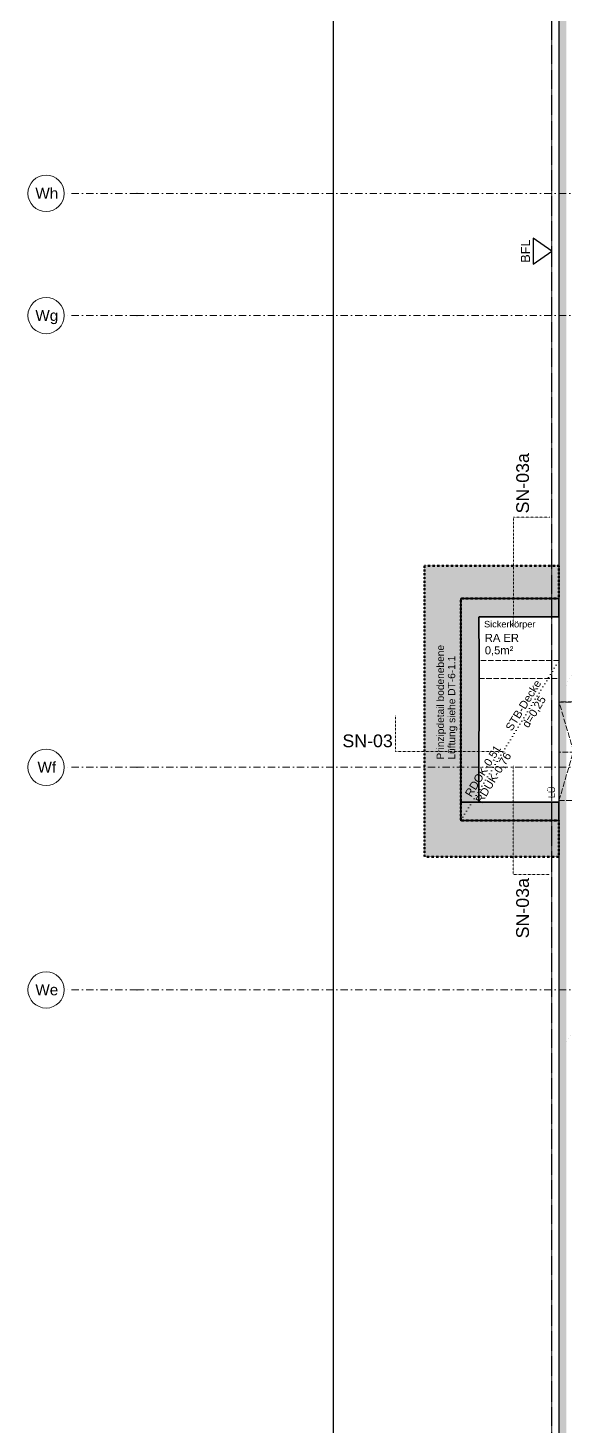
# Model space of a CAD drawing. Header units: millimetres. Extents: x 32522367 to 32638135, y 41424826 to 41540167.
# Drawn here: x 32538663 to 32546052, y 41502378 to 41521597 of the extents above; entities that cross this region are included whole.
import ezdxf
from ezdxf.enums import TextEntityAlignment as Align

# ---------------------------------------------------------------- set-up
doc = ezdxf.new("R2010")
doc.units = ezdxf.units.MM
for name, pattern in [('Achse', [0.2, 0.1, -0.05, 0, -0.05]), ('Punktlinie weit', [0.05, 0, -0.05]), ('Raster', [0.2, 0.1, -0.05, 0, -0.05]), ('Strichlinie eng', [0.1, 0.075, -0.025]), ('Strichlinie mittel', [0.15, 0.1, -0.05]), ('Strichlinie weit', [0.2, 0.15, -0.05]), ('Untersicht', [0.1, 0.075, -0.025])]:
    doc.linetypes.add(name, pattern=pattern)
for name, color, linetype in [('000 Achsraster Haupt', 251, 'Continuous'), ('110 Wand Aussen', 251, 'Continuous'), ('240 Unterdaemmung', 251, 'Continuous'), ('715 Lueftung', 251, 'Continuous'), ('955 Polierplan Beschriftung', 251, 'Continuous')]:
    doc.layers.add(name, color=color, linetype=linetype)
for name, color, linetype, lineweight in [('000 Achsraster Haupt_Stift_Nr__1', 251, 'Continuous', 13), ('110 Wand Aussen_Stift_Nr__1', 251, 'Continuous', 13), ('110 Wand Aussen_Stift_Nr__24', 251, 'Continuous', 13), ('110 Wand Aussen_Stift_Nr__29', 251, 'Continuous', 13), ('110 Wand Aussen_Stift_Nr__4', 251, 'Continuous', 35), ('110 Wand Aussen_Stift_Nr__6', 251, 'Continuous', 13), ('110 Wand Aussen_Stift_Nr__7', 251, 'Continuous', 25), ('110 Wand Aussen_Stift_Nr__76', 251, 'Continuous', 13), ('110 Wand Aussen_Stift_Nr__8', 251, 'Continuous', 35), ('240 Unterdaemmung_Stift_Nr__6', 251, 'Continuous', 13), ('680 Grundgrenzen_Stift_Nr__16', 251, 'Continuous', 25), ('681 Fluchtlinien_Stift_Nr__10', 251, 'Continuous', 25), ('715 Lueftung_Stift_Nr__103', 251, 'Continuous', 18), ('715 Lueftung_Stift_Nr__104', 251, 'Continuous', 18), ('851 Marker Schnittführung Neben_Stift_Nr__1', 251, 'Continuous', 13), ('851 Marker Schnittführung Neben_Stift_Nr__2', 251, 'Continuous', 18), ('955 Polierplan Beschriftung_Stift_Nr__1', 251, 'Continuous', 13), ('956 Durchbruch Beschriftung_Stift_Nr__61', 251, 'Continuous', 25), ('958 Detail Beschriftung_Stift_Nr__154', 251, 'Continuous', 13), ('970 Brandschutz Beschriftung.Texte_ Bemaßung_ Symbole_ Fluchtwege_Stift_Nr__101', 251, 'Continuous', 50), ('976 Präsentation Grafik 1_Stift_Nr__5', 251, 'Continuous', 50), ('976 Präsentation Grafik 1_Stift_Nr__94', 251, 'Continuous', 13)]:
    doc.layers.add(name, color=color, linetype=linetype, lineweight=lineweight)
doc.styles.add('ERSTELLTER_STIL_1', font='arial.ttf')

# ---------------------------------------------------------------- blocks, each defined once
blk = doc.blocks.new('Decke_5', base_point=(22.366, 74.414))
at = {"layer": '240 Unterdaemmung_Stift_Nr__6', "color": 7, "linetype": 'Strichlinie eng', "lineweight": 13, "flags": 128}
blk.add_lwpolyline([(30.655, 75.316), (31.923, 79.634), (24.535, 81.802), (22.366, 74.414), (29.754, 72.245), (30.374, 74.356)], dxfattribs=at)
blk = doc.blocks.new('Decke_18', base_point=(20.521, 68.129))
at = {"layer": '240 Unterdaemmung_Stift_Nr__6', "color": 7, "linetype": 'Strichlinie eng', "lineweight": 13, "flags": 128}
blk.add_lwpolyline([(20.521, 68.129), (23.428, 67.276), (23.085, 66.105), (27.565, 64.79), (29.712, 72.101), (22.324, 74.27)], close=True, dxfattribs=at)
blk = doc.blocks.new('Decke_28', base_point=(23.428, 67.276))
at = {"layer": '240 Unterdaemmung_Stift_Nr__6', "color": 7, "linetype": 'Strichlinie eng', "lineweight": 13, "flags": 128}
blk.add_lwpolyline([(23.428, 67.276), (20.521, 68.129), (20.371, 67.617), (19.987, 67.73), (19.793, 67.071), (23.085, 66.105)], close=True, dxfattribs=at)
blk = doc.blocks.new('Öffnung_84')
at = {"layer": '110 Wand Aussen_Stift_Nr__1', "color": 7, "linetype": 'Untersicht', "lineweight": 13}
for p, q in [((19.989, 66.317), (19.988, 67.735)), ((19.605, 66.43), (20.372, 67.622))]:
    blk.add_line(p, q, dxfattribs=at)
at = {"layer": '110 Wand Aussen_Stift_Nr__6', "color": 7, "linetype": 'Untersicht', "lineweight": 13, "flags": 128}
for points in [[(20.084, 67.706), (19.988, 67.735)], [(20.372, 67.622), (20.084, 67.706)], [(19.605, 66.43), (19.701, 66.402)], [(19.701, 66.402), (19.989, 66.317)]]:
    blk.add_lwpolyline(points, dxfattribs=at)
at = {"layer": '110 Wand Aussen_Stift_Nr__7', "color": 7, "linetype": 'Continuous', "lineweight": 25, "flags": 128}
blk.add_lwpolyline([(19.988, 67.735), (19.605, 66.43)], dxfattribs=at)
at = {"layer": '110 Wand Aussen_Stift_Nr__8', "color": 7, "linetype": 'Continuous', "lineweight": 35, "flags": 128}
blk.add_lwpolyline([(19.989, 66.317), (20.372, 67.622)], dxfattribs=at)
blk = doc.blocks.new('Wand_211', base_point=(7.649, 24.28))
at = {"layer": '110 Wand Aussen_Stift_Nr__29', "linetype": 'Continuous', "lineweight": 13}
blk.add_hatch(color=6, dxfattribs=at).paths.add_polyline_path([(7.265, 24.392), (7.361, 24.364), (24.331, 82.175), (24.235, 82.203)])
at = {"layer": '110 Wand Aussen_Stift_Nr__7', "color": 7, "linetype": 'Continuous', "lineweight": 25, "flags": 128}
for points in [[(24.235, 82.203), (19.988, 67.735)], [(19.605, 66.43), (7.265, 24.392)]]:
    blk.add_lwpolyline(points, dxfattribs=at)
blk = doc.blocks.new('Wand_231', base_point=(19.983, 66.296))
at = {"layer": '110 Wand Aussen_Stift_Nr__24', "linetype": 'Continuous', "lineweight": 13}
blk.add_hatch(color=92, dxfattribs=at).paths.add_polyline_path([(19.599, 66.409), (18.303, 66.789), (18.233, 66.549), (19.528, 66.169)])
at = {"layer": '110 Wand Aussen_Stift_Nr__4', "color": 7, "linetype": 'Continuous', "lineweight": 35, "flags": 128}
for points in [[(18.303, 66.789), (18.233, 66.549)], [(19.599, 66.409), (18.303, 66.789)], [(18.233, 66.549), (19.528, 66.169)], [(19.528, 66.169), (19.599, 66.409)]]:
    blk.add_lwpolyline(points, dxfattribs=at)
blk = doc.blocks.new('Wand_232', base_point=(19.093, 69.476))
at = {"layer": '110 Wand Aussen_Stift_Nr__24', "linetype": 'Continuous', "lineweight": 13}
for points in [[(19.022, 69.237), (19.262, 69.166), (19.093, 69.476)], [(19.093, 69.476), (19.093, 69.476), (19.262, 69.166), (19.333, 69.406)], [(18.853, 68.661), (19.093, 68.59), (19.262, 69.166), (19.022, 69.237)]]:
    blk.add_hatch(color=92, dxfattribs=at).paths.add_polyline_path(points)
at = {"layer": '110 Wand Aussen_Stift_Nr__4', "color": 7, "linetype": 'Continuous', "lineweight": 35, "flags": 128}
for points in [[(19.093, 69.476), (18.853, 68.661)], [(19.093, 69.476), (19.333, 69.406)], [(19.093, 68.59), (19.262, 69.166)]]:
    blk.add_lwpolyline(points, dxfattribs=at)
blk = doc.blocks.new('Wand_233', base_point=(20.388, 69.096))
at = {"layer": '110 Wand Aussen_Stift_Nr__24', "linetype": 'Continuous', "lineweight": 13}
for points in [[(19.093, 69.476), (19.093, 69.476), (19.093, 69.476)], [(19.262, 69.166), (20.317, 68.856), (20.388, 69.096), (19.333, 69.406)]]:
    blk.add_hatch(color=92, dxfattribs=at).paths.add_polyline_path(points)
at = {"layer": '110 Wand Aussen_Stift_Nr__4', "color": 7, "linetype": 'Continuous', "lineweight": 35, "flags": 128}
for points in [[(20.388, 69.096), (19.333, 69.406)], [(19.262, 69.166), (20.317, 68.856)], [(20.388, 69.096), (20.317, 68.856)]]:
    blk.add_lwpolyline(points, dxfattribs=at)
blk = doc.blocks.new('Wand_234', base_point=(20.532, 68.167))
at = {"layer": '110 Wand Aussen_Stift_Nr__76', "color": 8, "linetype": 'Untersicht', "lineweight": 13, "flags": 128}
for points in [[(19.093, 68.59), (19.022, 68.35)], [(20.148, 68.28), (19.093, 68.59)], [(19.022, 68.35), (20.078, 68.04)], [(20.078, 68.04), (20.148, 68.28)]]:
    blk.add_lwpolyline(points, dxfattribs=at)
blk = doc.blocks.new('Wand_261', base_point=(18.853, 68.661))
at = {"layer": '110 Wand Aussen_Stift_Nr__24', "linetype": 'Continuous', "lineweight": 13}
blk.add_hatch(color=92, dxfattribs=at).paths.add_polyline_path([(18.853, 68.661), (18.304, 66.79), (18.543, 66.719), (19.093, 68.59)])
at = {"layer": '110 Wand Aussen_Stift_Nr__4', "color": 7, "linetype": 'Continuous', "lineweight": 35, "flags": 128}
for points in [[(18.853, 68.661), (18.304, 66.79)], [(18.543, 66.719), (19.093, 68.59)], [(18.304, 66.79), (18.543, 66.719)]]:
    blk.add_lwpolyline(points, dxfattribs=at)
blk = doc.blocks.new('Träger_2', base_point=(22.663, 74.379))
at = {"layer": '715 Lueftung_Stift_Nr__104', "linetype": 'Continuous', "lineweight": 0, "true_color": 0x260033}
blk.add_hatch(color=198, dxfattribs=at).paths.add_polyline_path([(22.869, 74.318), (24.88, 81.17), (24.589, 81.703), (22.457, 74.44)])
at = {"layer": '715 Lueftung_Stift_Nr__104', "color": 202, "linetype": 'Strichlinie mittel', "lineweight": 18, "true_color": 0x9900cc, "flags": 128}
for points in [[(22.457, 74.44), (24.589, 81.703)], [(22.869, 74.318), (24.88, 81.17)], [(22.457, 74.44), (22.869, 74.318)]]:
    blk.add_lwpolyline(points, dxfattribs=at)
blk = doc.blocks.new('Träger_15', base_point=(20.18, 66.969))
at = {"layer": '715 Lueftung_Stift_Nr__103', "linetype": 'Continuous', "lineweight": 0, "true_color": 0x231e00}
blk.add_hatch(color=38, dxfattribs=at).paths.add_polyline_path([(22.975, 66.905), (20.385, 67.665), (19.976, 66.274), (22.567, 65.513)])
at = {"layer": '715 Lueftung_Stift_Nr__103', "color": 56, "linetype": 'Strichlinie mittel', "lineweight": 18, "true_color": 0x8c7b00, "flags": 128}
for points in [[(20.385, 67.665), (19.976, 66.274)], [(20.385, 67.665), (22.975, 66.905)], [(22.975, 66.905), (22.567, 65.513)], [(19.976, 66.274), (22.567, 65.513)]]:
    blk.add_lwpolyline(points, dxfattribs=at)
blk = doc.blocks.new('Etikett_70', base_point=(20.611, 67.79))
at = {"layer": '955 Polierplan Beschriftung_Stift_Nr__1', "color": 7, "linetype": 'Punktlinie weit', "lineweight": 13}
blk.add_line((20.148, 67.926), (32.18, 79.871), dxfattribs=at)
at = {"layer": '955 Polierplan Beschriftung_Stift_Nr__1', "color": 7, "lineweight": 13, "char_height": 0.11, "rotation": 44.7924, "line_spacing_factor": 0.929581, "style": 'ERSTELLTER_STIL_1'}
for s, insert, attachment_point in [('\\A1;{\\pqc;\\fArial|b0|i0|c0|p0;\\W1.000000;\\fArial|b0|i0|c0|p0;\\W1.000000;\\fArial|b0|i0|c0|p0;\\W1.000000;STB-Decke\\fArial|b0|i0|c0|p0;\\W1.000000;\\A1{\\H.66x;\\S^  ;}\\fArial|b0|i0|c0|p0;\\W1.000000;\\fArial|b0|i0|c0|p0;\\W1.000000;\\P\\pqc;\\fArial|b0|i0|c0|p0;\\W1.000000;d=\\fArial|b0|i0|c0|p0;\\W1.000000;\\fArial|b0|i0|c0|p0;\\W1.000000;0,22\\fArial|b0|i0|c0|p0;\\W1.000000;\\A1{\\H.66x;\\S^  ;}\\fArial|b0|i0|c0|p0;\\W1.000000;\\fArial|b0|i0|c0|p0;\\W1.000000;}', (29.244, 76.95), 5), ('\\A1;{\\pql;\\fArial|b0|i0|c0|p0;\\W1.000000;RDOK\\fArial|b0|i0|c0|p0;\\W1.000000;\\fArial|b0|i0|c0|p0;\\W1.000000;-0,18\\fArial|b0|i0|c0|p0;\\W1.000000;\\A1{\\H.66x;\\S^  ;}\\fArial|b0|i0|c0|p0;\\W1.000000;\\fArial|b0|i0|c0|p0;\\W1.000000;\\P\\pql;\\fArial|b0|i0|c0|p0;\\W1.000000;RDUK\\fArial|b0|i0|c0|p0;\\W1.000000;\\fArial|b0|i0|c0|p0;\\W1.000000;-0,40\\fArial|b0|i0|c0|p0;\\W1.000000;\\A1{\\H.66x;\\S^  ;}\\fArial|b0|i0|c0|p0;\\W1.000000;\\fArial|b0|i0|c0|p0;\\W1.000000;}', (27.377, 75.096), 4)]:
    blk.add_mtext(s, dxfattribs=dict(at, insert=insert, attachment_point=attachment_point))
blk = doc.blocks.new('Etikett_162', base_point=(18.788, 66.481))
at = {"layer": '955 Polierplan Beschriftung_Stift_Nr__1', "color": 7, "linetype": 'Punktlinie weit', "lineweight": 13}
blk.add_line((18.233, 66.55), (20.147, 68.277), dxfattribs=at)
at = {"layer": '955 Polierplan Beschriftung_Stift_Nr__1', "color": 7, "lineweight": 13, "char_height": 0.11, "rotation": 42.0535, "line_spacing_factor": 0.929581, "style": 'ERSTELLTER_STIL_1'}
for s, insert, attachment_point in [('\\A1;{\\pqc;\\fArial|b0|i0|c0|p0;\\W1.000000;\\fArial|b0|i0|c0|p0;\\W1.000000;\\fArial|b0|i0|c0|p0;\\W1.000000;STB-Decke\\fArial|b0|i0|c0|p0;\\W1.000000;\\A1{\\H.66x;\\S^  ;}\\fArial|b0|i0|c0|p0;\\W1.000000;\\fArial|b0|i0|c0|p0;\\W1.000000;\\P\\pqc;\\fArial|b0|i0|c0|p0;\\W1.000000;d=\\fArial|b0|i0|c0|p0;\\W1.000000;\\fArial|b0|i0|c0|p0;\\W1.000000;0,25\\fArial|b0|i0|c0|p0;\\W1.000000;\\A1{\\H.66x;\\S^  ;}\\fArial|b0|i0|c0|p0;\\W1.000000;\\fArial|b0|i0|c0|p0;\\W1.000000;}', (19.582, 67.761), 5), ('\\A1;{\\pql;\\fArial|b0|i0|c0|p0;\\W1.000000;RDOK\\fArial|b0|i0|c0|p0;\\W1.000000;\\fArial|b0|i0|c0|p0;\\W1.000000;-0,51\\fArial|b0|i0|c0|p0;\\W1.000000;\\A1{\\H.66x;\\S^  ;}\\fArial|b0|i0|c0|p0;\\W1.000000;\\fArial|b0|i0|c0|p0;\\W1.000000;\\P\\pql;\\fArial|b0|i0|c0|p0;\\W1.000000;RDUK\\fArial|b0|i0|c0|p0;\\W1.000000;\\fArial|b0|i0|c0|p0;\\W1.000000;-0,76\\fArial|b0|i0|c0|p0;\\W1.000000;\\A1{\\H.66x;\\S^  ;}\\fArial|b0|i0|c0|p0;\\W1.000000;\\fArial|b0|i0|c0|p0;\\W1.000000;}', (18.489, 66.775), 4)]:
    blk.add_mtext(s, dxfattribs=dict(at, insert=insert, attachment_point=attachment_point))
blk = doc.blocks.new('Standard-Rastermarker_3')
at = {"layer": '000 Achsraster Haupt_Stift_Nr__1', "color": 7, "linetype": 'Raster', "lineweight": 13}
for q in [(32.301, 0), (1, 0), (0, 0)]:
    blk.add_line((1, 0), q, dxfattribs=at)
at = {"layer": '000 Achsraster Haupt_Stift_Nr__1', "color": 7, "linetype": 'Continuous', "lineweight": 13}
blk.add_circle((-0.25, 0), 0.25, dxfattribs=at)
at = {"layer": '000 Achsraster Haupt_Stift_Nr__1', "color": 7, "linetype": 'Raster', "lineweight": 13}
blk.add_point((1, 0), dxfattribs=at)
at = {"layer": '000 Achsraster Haupt_Stift_Nr__1', "color": 7, "lineweight": 13, "style": 'ERSTELLTER_STIL_1'}
for tag, p in [('AC_MarkerText_1_0', (-0.25, 0.075)), ('AC_MarkerText_1_1', (33.551, 0.075))]:
    blk.add_attdef(tag, text='', height=0.15, dxfattribs=at).set_placement(p, align=Align.TOP_CENTER)
blk = doc.blocks.new('Standard-Rastermarker_6')
at = {"layer": '000 Achsraster Haupt_Stift_Nr__1', "color": 7, "linetype": 'Raster', "lineweight": 13}
for q in [(57.546, 0), (1, 0), (0, 0)]:
    blk.add_line((1, 0), q, dxfattribs=at)
at = {"layer": '000 Achsraster Haupt_Stift_Nr__1', "color": 7, "linetype": 'Continuous', "lineweight": 13}
blk.add_circle((-0.25, 0), 0.25, dxfattribs=at)
at = {"layer": '000 Achsraster Haupt_Stift_Nr__1', "color": 7, "linetype": 'Raster', "lineweight": 13}
blk.add_point((1, 0), dxfattribs=at)
at = {"layer": '000 Achsraster Haupt_Stift_Nr__1', "color": 7, "lineweight": 13, "style": 'ERSTELLTER_STIL_1'}
for tag, p in [('AC_MarkerText_1_0', (-0.25, 0.075)), ('AC_MarkerText_1_1', (58.796, 0.075))]:
    blk.add_attdef(tag, text='', height=0.15, dxfattribs=at).set_placement(p, align=Align.TOP_CENTER)
blk = doc.blocks.new('Standard-Rastermarker_7')
at = {"layer": '000 Achsraster Haupt_Stift_Nr__1', "color": 7, "linetype": 'Raster', "lineweight": 13}
for q in [(57.546, 0), (1, 0), (0, 0)]:
    blk.add_line((1, 0), q, dxfattribs=at)
at = {"layer": '000 Achsraster Haupt_Stift_Nr__1', "color": 7, "linetype": 'Continuous', "lineweight": 13}
blk.add_circle((-0.25, 0), 0.25, dxfattribs=at)
at = {"layer": '000 Achsraster Haupt_Stift_Nr__1', "color": 7, "linetype": 'Raster', "lineweight": 13}
blk.add_point((1, 0), dxfattribs=at)
at = {"layer": '000 Achsraster Haupt_Stift_Nr__1', "color": 7, "lineweight": 13, "style": 'ERSTELLTER_STIL_1'}
for tag, p in [('AC_MarkerText_1_0', (-0.25, 0.075)), ('AC_MarkerText_1_1', (58.796, 0.075))]:
    blk.add_attdef(tag, text='', height=0.15, dxfattribs=at).set_placement(p, align=Align.TOP_CENTER)
blk = doc.blocks.new('Standard-Rastermarker_8')
at = {"layer": '000 Achsraster Haupt_Stift_Nr__1', "color": 7, "linetype": 'Raster', "lineweight": 13}
for q in [(57.571, 0), (1, 0), (0, 0)]:
    blk.add_line((1, 0), q, dxfattribs=at)
at = {"layer": '000 Achsraster Haupt_Stift_Nr__1', "color": 7, "linetype": 'Continuous', "lineweight": 13}
blk.add_circle((-0.25, 0), 0.25, dxfattribs=at)
at = {"layer": '000 Achsraster Haupt_Stift_Nr__1', "color": 7, "linetype": 'Raster', "lineweight": 13}
blk.add_point((1, 0), dxfattribs=at)
at = {"layer": '000 Achsraster Haupt_Stift_Nr__1', "color": 7, "lineweight": 13, "style": 'ERSTELLTER_STIL_1'}
for tag, p in [('AC_MarkerText_1_0', (-0.25, 0.075)), ('AC_MarkerText_1_1', (58.821, 0.075))]:
    blk.add_attdef(tag, text='', height=0.15, dxfattribs=at).set_placement(p, align=Align.TOP_CENTER)
blk = doc.blocks.new('Etikett_449', base_point=(19.826, 64.622))
at = {"layer": '955 Polierplan Beschriftung_Stift_Nr__1', "color": 7, "linetype": 'Punktlinie weit', "lineweight": 13}
blk.add_line((18.768, 63.224), (23.428, 67.276), dxfattribs=at)
at = {"layer": '955 Polierplan Beschriftung_Stift_Nr__1', "color": 7, "lineweight": 13, "char_height": 0.11, "rotation": 41.0048, "line_spacing_factor": 0.929581, "style": 'ERSTELLTER_STIL_1'}
for s, insert, attachment_point in [('\\A1;{\\pqc;\\fArial|b0|i0|c0|p0;\\W1.000000;\\fArial|b0|i0|c0|p0;\\W1.000000;\\fArial|b0|i0|c0|p0;\\W1.000000;STB-Decke\\fArial|b0|i0|c0|p0;\\W1.000000;\\A1{\\H.66x;\\S^  ;}\\fArial|b0|i0|c0|p0;\\W1.000000;\\fArial|b0|i0|c0|p0;\\W1.000000;\\P\\pqc;\\fArial|b0|i0|c0|p0;\\W1.000000;d=\\fArial|b0|i0|c0|p0;\\W1.000000;\\fArial|b0|i0|c0|p0;\\W1.000000;0,20\\fArial|b0|i0|c0|p0;\\W1.000000;\\A1{\\H.66x;\\S^  ;}\\fArial|b0|i0|c0|p0;\\W1.000000;\\fArial|b0|i0|c0|p0;\\W1.000000;}', (21.538, 65.627), 5), ('\\A1;{\\pql;\\fArial|b0|i0|c0|p0;\\W1.000000;RDOK\\fArial|b0|i0|c0|p0;\\W1.000000;\\fArial|b0|i0|c0|p0;\\W1.000000;-0,44\\fArial|b0|i0|c0|p0;\\W1.000000;\\A1{\\H.66x;\\S^  ;}\\fArial|b0|i0|c0|p0;\\W1.000000;\\fArial|b0|i0|c0|p0;\\W1.000000;\\P\\pql;\\fArial|b0|i0|c0|p0;\\W1.000000;RDUK\\fArial|b0|i0|c0|p0;\\W1.000000;\\fArial|b0|i0|c0|p0;\\W1.000000;-0,64\\fArial|b0|i0|c0|p0;\\W1.000000;\\A1{\\H.66x;\\S^  ;}\\fArial|b0|i0|c0|p0;\\W1.000000;\\fArial|b0|i0|c0|p0;\\W1.000000;}', (20.623, 64.831), 4)]:
    blk.add_mtext(s, dxfattribs=dict(at, insert=insert, attachment_point=attachment_point))

msp = doc.modelspace()

# ---------------------------------------------------------------- hatches: boundary and pattern name
at = {"layer": '976 Präsentation Grafik 1_Stift_Nr__94', "linetype": 'Continuous', "lineweight": 13}
msp.add_hatch(color=9, dxfattribs=at).paths.add_polyline_path([(32544118.508, 41510202.729), (32545968.509, 41510202.737), (32545968.507, 41510702.736), (32544618.247, 41510702.73), (32544618.795, 41513753.645), (32545968.493, 41513753.651), (32545968.491, 41514203.658), (32544118.49, 41514203.649)])

# ---------------------------------------------------------------- linework, layer by layer
at = {"layer": '680 Grundgrenzen_Stift_Nr__16', "color": 5, "linetype": 'Continuous', "lineweight": 25}
msp.add_line((32542868.915, 41431712.402), (32542868.416, 41530613.419), dxfattribs=at)
msp.add_line((32542868.915, 41431712.402), (32542868.416, 41530613.419), dxfattribs=at)
at = {"layer": '681 Fluchtlinien_Stift_Nr__10', "color": 1, "linetype": 'Continuous', "lineweight": 25}
for p, q in [((32545612.275, 41518708.759), (32545612.276, 41518350.076)), ((32545868.477, 41518529.419), (32545612.275, 41518708.759)), ((32545612.276, 41518350.076), (32545868.477, 41518529.419))]:
    msp.add_line(p, q, dxfattribs=at)
at = {"layer": '681 Fluchtlinien_Stift_Nr__10', "color": 1, "linetype": 'Strichlinie weit', "lineweight": 25}
msp.add_lwpolyline([(32545868.865, 41441712.417), (32545868.431, 41527613.435), (32593380.819, 41527613.674), (32593380.92, 41507613.674), (32565868.532, 41507613.536), (32565868.764, 41461712.518), (32607781.152, 41461712.73), (32607781.069, 41478013.747), (32627781.069, 41478013.848), (32627781.253, 41441712.831)], close=True, dxfattribs=at)
msp.add_lwpolyline([(32587378.862, 41441712.627), (32545868.865, 41441712.417), (32545868.431, 41527613.435), (32587378.435, 41527613.644)], dxfattribs=at)
at = {"layer": '851 Marker Schnittführung Neben_Stift_Nr__2', "color": 7, "linetype": 'Achse', "lineweight": 18}
for points in [[(32545840.92, 41514873.317), (32545340.92, 41514873.407), (32545340.65, 41513373.407)], [(32543719.734, 41512149.792), (32543719.737, 41511649.792), (32545219.737, 41511649.8)], [(32545840.037, 41509959.838), (32545340.037, 41509959.928), (32545340.307, 41511459.928)]]:
    msp.add_lwpolyline(points, dxfattribs=at)
at = {"layer": '976 Präsentation Grafik 1_Stift_Nr__5', "color": 7, "linetype": 'Strichlinie mittel', "lineweight": 50, "flags": 128}
msp.add_lwpolyline([(32544118.508, 41510202.729), (32545968.509, 41510202.737), (32545968.507, 41510702.736), (32544618.247, 41510702.73), (32544618.795, 41513753.645), (32545968.493, 41513753.651), (32545968.491, 41514203.658), (32544118.49, 41514203.649)], close=True, dxfattribs=at)

# ---------------------------------------------------------------- block references
at = {"layer": '000 Achsraster Haupt', "color": 7, "linetype": 'Continuous', "lineweight": 18}
ref = msp.add_blockref('Standard-Rastermarker_8', (32539163.247, 41519323.401), dxfattribs=dict(at, xscale=1000, yscale=1000, zscale=1000, rotation=0.0002954042531608))
ref.add_attrib('AC_MarkerText_1', 'Wh', dxfattribs={"layer": '000 Achsraster Haupt_Stift_Nr__1', "color": 7, "lineweight": 13, "height": 150, "rotation": 0.0002954, "style": 'ERSTELLTER_STIL_1'}).set_placement((32538922.904, 41519399.785), align=Align.TOP_CENTER)
ref = msp.add_blockref('Standard-Rastermarker_7', (32539163.255, 41517643.407), dxfattribs=dict(at, xscale=1000, yscale=1000, zscale=1000, rotation=0.0002954042531608))
ref.add_attrib('AC_MarkerText_1', 'Wg', dxfattribs={"layer": '000 Achsraster Haupt_Stift_Nr__1', "color": 7, "lineweight": 13, "height": 150, "rotation": 0.0002954, "style": 'ERSTELLTER_STIL_1'}).set_placement((32538922.912, 41517719.79), align=Align.TOP_CENTER)
ref = msp.add_blockref('Standard-Rastermarker_6', (32539163.286, 41511433.406), dxfattribs=dict(at, xscale=1000, yscale=1000, zscale=1000, rotation=0.0002954042531608))
ref.add_attrib('AC_MarkerText_1', 'Wf', dxfattribs={"layer": '000 Achsraster Haupt_Stift_Nr__1', "color": 7, "lineweight": 13, "height": 150, "rotation": 0.0002954, "style": 'ERSTELLTER_STIL_1'}).set_placement((32538922.943, 41511509.79), align=Align.TOP_CENTER)
ref = msp.add_blockref('Standard-Rastermarker_3', (32539163.302, 41508373.389), dxfattribs=dict(at, xscale=1000, yscale=1000, zscale=1000, rotation=0.0002954042531608))
ref.add_attrib('AC_MarkerText_1', 'We', dxfattribs={"layer": '000 Achsraster Haupt_Stift_Nr__1', "color": 7, "lineweight": 13, "height": 150, "rotation": 0.0002954, "style": 'ERSTELLTER_STIL_1'}).set_placement((32538922.958, 41508449.773), align=Align.TOP_CENTER)
at = {"layer": '110 Wand Aussen', "color": 7, "lineweight": 35, "xscale": 1000, "yscale": 1000, "zscale": 1000, "rotation": 16.36019999999994}
for name, p in [('Wand_211', (32546368.733, 41467163.42)), ('Wand_233', (32545968.493, 41513753.651)), ('Wand_232', (32544618.795, 41513753.644)), ('Wand_234', (32546368.498, 41512902.713)), ('Wand_261', (32544618.642, 41512903.399)), ('Wand_231', (32546368.507, 41510952.739))]:
    msp.add_blockref(name, p, dxfattribs=at)
at = {"layer": '110 Wand Aussen', "color": 7, "linetype": 'Continuous', "lineweight": 13, "xscale": 1000, "yscale": 1000, "zscale": 1000, "rotation": 16.36019999999994}
msp.add_blockref('Öffnung_84', (32545868.865, 41441712.417), dxfattribs=at)
at = {"layer": '240 Unterdaemmung', "color": 7, "linetype": 'Strichlinie eng', "lineweight": 13, "xscale": 1000, "yscale": 1000, "zscale": 1000, "rotation": 16.36019999999994}
for name, p in [('Decke_5', (32546368.464, 41519413.439)), ('Decke_18', (32546368.497, 41512863.337)), ('Decke_28', (32549398.505, 41512863.351))]:
    msp.add_blockref(name, p, dxfattribs=at)
at = {"layer": '715 Lueftung', "color": 8, "lineweight": 13, "xscale": 1000, "yscale": 1000, "zscale": 1000, "rotation": 16.36019999999994}
for name, p in [('Träger_2', (32546663.464, 41519463.439)), ('Träger_15', (32546368.504, 41511654.612))]:
    msp.add_blockref(name, p, dxfattribs=at)
at = {"layer": '955 Polierplan Beschriftung', "color": 7, "linetype": 'Continuous', "lineweight": 13, "xscale": 1000, "yscale": 1000, "zscale": 1000, "rotation": 16.36019999999994}
for name, p in [('Etikett_70', (32546550.852, 41512563.337)), ('Etikett_162', (32545170.602, 41510793.48)), ('Etikett_449', (32546689.186, 41509302.458))]:
    msp.add_blockref(name, p, dxfattribs=at)

# ---------------------------------------------------------------- texts
at = {"layer": '681 Fluchtlinien_Stift_Nr__10', "color": 1, "linetype": 'Continuous', "lineweight": 25, "insert": (32545444.418, 41518529.417), "char_height": 125, "attachment_point": 2, "rotation": 90.0002849, "style": 'ERSTELLTER_STIL_1'}
msp.add_mtext('\\A1;{\\pqc;\\fArial|b0|i0|c0|p0;\\W1.000000;BFL}', dxfattribs=at)
at = {"layer": '851 Marker Schnittführung Neben_Stift_Nr__1', "color": 7, "linetype": 'Continuous', "lineweight": 13, "char_height": 175, "attachment_point": 1, "style": 'ERSTELLTER_STIL_1'}
for s, insert, rotation in [('\\A1;{\\pql;\\fArial|b0|i0|c0|p0;\\W1.000000;SN-03\\fArial|b0|i0|c0|p0;\\W1.000000;a}', (32545380.929, 41514923.399), 89.989711), ('\\A1;{\\pql;\\fArial|b0|i0|c0|p0;\\W1.000000;SN-0\\fArial|b0|i0|c0|p0;\\W1.000000;3}', (32542989.458, 41511884.788), 0.0002892), ('\\A1;{\\pql;\\fArial|b0|i0|c0|p0;\\W1.000000;SN-03\\fArial|b0|i0|c0|p0;\\W1.000000;a}', (32545379.88, 41509081.799), 89.989711)]:
    msp.add_mtext(s, dxfattribs=dict(at, insert=insert, rotation=rotation))
at = {"layer": '955 Polierplan Beschriftung_Stift_Nr__1', "color": 7, "linetype": 'Continuous', "lineweight": 13, "insert": (32545291.276, 41513446.283), "char_height": 90, "attachment_point": 2, "rotation": 0.0002901, "style": 'ERSTELLTER_STIL_1'}
msp.add_mtext('\\A1;{\\pqc;\\fArial|b0|i0|c0|p0;\\W1.000000;Sickerkörper}', dxfattribs=at)
at = {"layer": '956 Durchbruch Beschriftung_Stift_Nr__61', "color": 5, "linetype": 'Continuous', "lineweight": 25, "insert": (32545823.83, 41511008.816), "char_height": 90, "attachment_point": 1, "rotation": 90.0002945, "style": 'ERSTELLTER_STIL_1'}
msp.add_mtext('\\A1;{\\pql;\\fArial|b0|i0|c0|p0;\\W1.000000;LÜ}', dxfattribs=at)
at = {"layer": '958 Detail Beschriftung_Stift_Nr__154', "color": 142, "linetype": 'Continuous', "lineweight": 13, "true_color": 0x00adcd, "insert": (32544285.816, 41511539.115), "char_height": 100, "attachment_point": 1, "rotation": 90.0001751, "line_spacing_factor": 0.930913, "style": 'ERSTELLTER_STIL_1'}
msp.add_mtext('\\A1;{\\pql;\\fArial|b0|i0|c0|p0;\\W1.000000;Prinzipdetail bodenebene\\P\\pql;\\fArial|b0|i0|c0|p0;\\W1.000000;Lüftung\\fArial|b0|i0|c0|p0;\\W1.000000; \\fArial|b0|i0|c0|p0;\\W1.000000;siehe DT-6-1.1}', dxfattribs=at)
at = {"layer": '970 Brandschutz Beschriftung.Texte_ Bemaßung_ Symbole_ Fluchtwege_Stift_Nr__101', "color": 1, "linetype": 'Continuous', "lineweight": 50, "true_color": 0xf50000, "insert": (32544948.383, 41513268.093), "char_height": 110, "attachment_point": 1, "rotation": 0.0003133, "line_spacing_factor": 0.934556, "style": 'ERSTELLTER_STIL_1'}
msp.add_mtext('\\A1;{\\pql;\\fArial|b0|i0|c0|p0;\\W1.000000;RA \\fArial|b0|i0|c0|p0;\\W1.000000;ER\\P\\pql;\\fArial|b0|i0|c0|p0;\\W1.000000;0,5m²}', dxfattribs=at)

doc.saveas('drawing.dxf')
